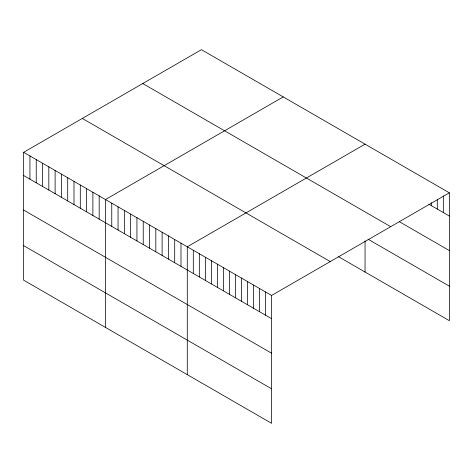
<?xml version="1.0" encoding="UTF-8"?>
<svg xmlns="http://www.w3.org/2000/svg" width="473" height="473" viewBox="0 0 473 473"><rect width="100%" height="100%" fill="white"/><g stroke="black" fill="none" stroke-linecap="round" stroke-linejoin="round"><path stroke-width="0.71" d="M23.65 152.312L271.579 295.454L271.579 423.323L23.65 280.182L23.65 152.312L201.421 49.677L449.35 192.818L449.35 320.688L338.621 256.762M283.238 96.912L105.467 199.547L105.467 327.417M365.055 144.153L187.284 246.782L187.284 374.657M271.579 295.454L449.35 192.818M428.881 204.212L449.35 216.031M399.372 221.713L449.35 250.572M142.757 83.544L390.686 226.685M368.065 239.22L449.35 286.153M82.314 118.439L330.243 261.581M23.65 175.524L271.579 318.666M23.65 210.059L271.579 353.201M23.65 245.647L271.579 388.788M443.331 195.869L443.331 212.554M437.306 199.647L437.306 209.078M431.287 202.704L431.287 205.601M365.055 240.94L365.055 272.022M265.56 291.977L265.56 315.189M259.535 288.5L259.535 311.713M253.516 285.024L253.516 308.236M247.497 281.547L247.497 304.76M241.472 278.071L241.472 301.283M235.453 274.594L235.453 297.807M229.435 271.118L229.435 294.33M223.41 267.641L223.41 290.854M217.391 264.165L217.391 287.383M211.366 260.688L211.366 283.906M205.347 257.211L205.347 280.43M199.328 253.735L199.328 276.953M193.303 250.258L193.303 273.477M180.988 243.152L180.988 266.364M174.697 239.515L174.697 262.734M168.406 235.885L168.406 259.098M162.109 232.249L162.109 255.461M155.818 228.619L155.818 251.831M149.521 224.982L149.521 248.195M143.23 221.352L143.23 244.565M136.934 217.716L136.934 240.928M130.643 214.08L130.643 237.298M124.346 210.45L124.346 233.662M118.055 206.813L118.055 230.032M111.758 203.183L111.758 226.396M99.176 195.917L99.176 219.129M92.879 192.28L92.879 215.493M86.589 188.644L86.589 211.863M80.292 185.014L80.292 208.226M74.001 181.378L74.001 204.596M67.704 177.747L67.704 200.96M61.413 174.111L61.413 197.33M55.116 170.481L55.116 193.694M48.825 166.845L48.825 190.057M42.529 163.215L42.529 186.427M36.238 159.578L36.238 182.791M29.941 155.942L29.941 179.161"/></g></svg>
